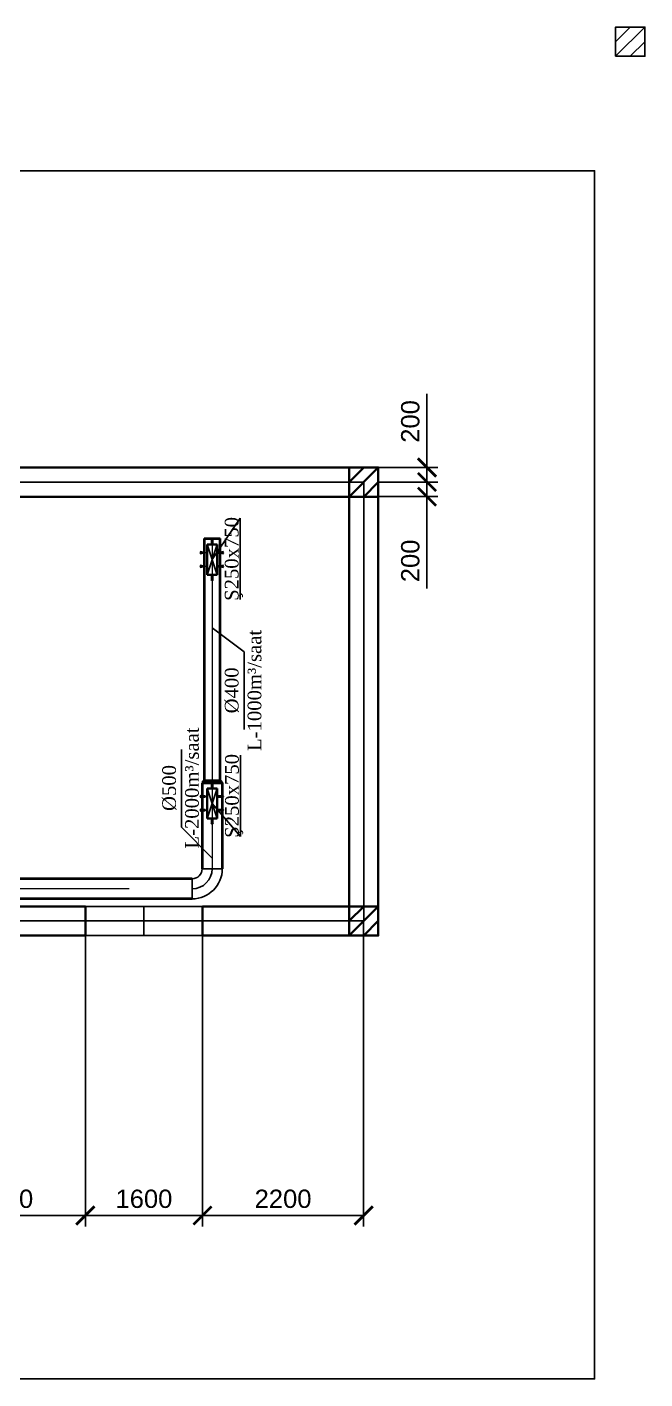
# Model space of a CAD drawing. Header units: inches. Extents: x 23 to 100097, y 11 to 104145.
# Drawn here: x 89945 to 98382, y 51750 to 70229 of the extents above; entities that cross this region are included whole.
import ezdxf

# ---------------------------------------------------------------- set-up
doc = ezdxf.new("R2010")
doc.units = ezdxf.units.IN
doc.header["$MEASUREMENT"] = 0
doc.layers.add('nad', color=1, linetype='Continuous', lineweight=9)
doc.layers.add('стены', color=42, linetype='Continuous', lineweight=40)
doc.layers.add('TEKST', color=7, linetype='Continuous')
doc.styles.add('ilqar text 001', font='', dxfattribs={"height": 300})
doc.styles.get("Standard").update_dxf_attribs({"font": 'arial.ttf'})
doc.styles.get('ilqar text 001').set_extended_font_data('A3 Times AzLat')
doc.dimstyles.new('ISO-25', dxfattribs={"dimtxt": 250, "dimasz": 250, "dimexe": 150, "dimexo": 0.625, "dimgap": 100, "dimtad": 1, "dimdec": 0, "dimtxsty": 'Standard', "dimblk": 'ARCHTICK', "dimcen": 2.5, "dimadec": 0, "dimazin": 0, "dimtfac": 1, "dimtdec": 0, "dimtmove": 0, "dimatfit": 3, "dimfxl": 1, "dimarcsym": 0})

# ---------------------------------------------------------------- blocks, each defined once
blk = doc.blocks.new('_ArchTick')
at = {"layer": 'nad', "color": 0, "const_width": 0.15}
blk.add_lwpolyline([(-0.5, -0.5), (0.5, 0.5)], dxfattribs=at)
blk = doc.blocks.new('*D145')
at = {"color": 0, "lineweight": -2, "transparency": 16777216}
for p, q in [((90741, 57809), (90741, 53834)), ((92341, 57809), (92341, 53834)), ((90741, 53984), (92341, 53984))]:
    blk.add_line(p, q, dxfattribs=at)
at = {"layer": 'Defpoints', "color": 0, "transparency": 16777216}
for p in [(90741, 57810), (92341, 57810), (92341, 53984)]:
    blk.add_point(p, dxfattribs=at)
at = {"color": 0, "lineweight": -2, "transparency": 16777216, "xscale": 250, "yscale": 250, "zscale": 250, "rotation": 180}
blk.add_blockref('_ArchTick', (90741, 53984), dxfattribs=at)
at = {"color": 0, "lineweight": -2, "transparency": 16777216, "xscale": 250, "yscale": 250, "zscale": 250}
blk.add_blockref('_ArchTick', (92341, 53984), dxfattribs=at)
at = {"color": 0, "transparency": 16777216, "insert": (91541, 54211), "char_height": 250, "attachment_point": 5}
blk.add_mtext('1600', dxfattribs=at)
blk = doc.blocks.new('*D146')
at = {"color": 0, "lineweight": -2, "transparency": 16777216}
for p, q in [((94541, 58009), (94541, 53834)), ((92341, 57809), (92341, 53834)), ((92341, 53984), (94541, 53984))]:
    blk.add_line(p, q, dxfattribs=at)
at = {"layer": 'Defpoints', "color": 0, "transparency": 16777216}
for p in [(94541, 58010), (92341, 57810), (94541, 53984)]:
    blk.add_point(p, dxfattribs=at)
at = {"color": 0, "lineweight": -2, "transparency": 16777216, "xscale": 250, "yscale": 250, "zscale": 250, "rotation": 180}
blk.add_blockref('_ArchTick', (92341, 53984), dxfattribs=at)
at = {"color": 0, "lineweight": -2, "transparency": 16777216, "xscale": 250, "yscale": 250, "zscale": 250}
blk.add_blockref('_ArchTick', (94541, 53984), dxfattribs=at)
at = {"color": 0, "transparency": 16777216, "insert": (93441, 54211), "char_height": 250, "attachment_point": 5}
blk.add_mtext('2200', dxfattribs=at)
blk = doc.blocks.new('*D150')
at = {"color": 0, "lineweight": -2, "transparency": 16777216}
for p, q in [((90741, 57809), (90741, 53834)), ((88541, 56509), (88541, 53834)), ((88541, 53984), (90741, 53984))]:
    blk.add_line(p, q, dxfattribs=at)
at = {"layer": 'Defpoints', "color": 0, "transparency": 16777216}
for p in [(90741, 57810), (88541, 56510), (90741, 53984)]:
    blk.add_point(p, dxfattribs=at)
at = {"color": 0, "lineweight": -2, "transparency": 16777216, "xscale": 250, "yscale": 250, "zscale": 250, "rotation": 180}
blk.add_blockref('_ArchTick', (88541, 53984), dxfattribs=at)
at = {"color": 0, "lineweight": -2, "transparency": 16777216, "xscale": 250, "yscale": 250, "zscale": 250}
blk.add_blockref('_ArchTick', (90741, 53984), dxfattribs=at)
at = {"color": 0, "transparency": 16777216, "insert": (89641, 54211), "char_height": 250, "attachment_point": 5}
blk.add_mtext('2200', dxfattribs=at)
blk = doc.blocks.new('*D161')
at = {"color": 0, "lineweight": -2, "transparency": 16777216}
for p, q in [((95406, 64210), (95406, 65216)), ((94742, 64210), (95556, 64210)), ((95406, 64010), (95406, 64210)), ((94742, 64010), (95556, 64010))]:
    blk.add_line(p, q, dxfattribs=at)
at = {"layer": 'Defpoints', "color": 0, "transparency": 16777216}
for p in [(94741, 64210), (95406, 64210), (94741, 64010)]:
    blk.add_point(p, dxfattribs=at)
at = {"color": 0, "lineweight": -2, "transparency": 16777216, "xscale": 250, "yscale": 250, "zscale": 250}
for p, rotation in [((95406, 64210), 90), ((95406, 64010), 270)]:
    blk.add_blockref('_ArchTick', p, dxfattribs=dict(at, rotation=rotation))
at = {"color": 0, "transparency": 16777216, "insert": (95179, 64838), "char_height": 250, "attachment_point": 5, "rotation": 90}
blk.add_mtext('200', dxfattribs=at)
blk = doc.blocks.new('*D162')
at = {"color": 0, "lineweight": -2, "transparency": 16777216}
for p, q in [((95406, 64010), (95406, 64260)), ((94742, 64010), (95556, 64010)), ((95406, 64010), (95406, 63810)), ((94742, 63810), (95556, 63810)), ((95406, 63810), (95406, 62554))]:
    blk.add_line(p, q, dxfattribs=at)
at = {"layer": 'Defpoints', "color": 0, "transparency": 16777216}
for p in [(94741, 64010), (94741, 63810), (95406, 63810)]:
    blk.add_point(p, dxfattribs=at)
at = {"color": 0, "lineweight": -2, "transparency": 16777216, "xscale": 250, "yscale": 250, "zscale": 250}
for p, rotation in [((95406, 64010), 270), ((95406, 63810), 90)]:
    blk.add_blockref('_ArchTick', p, dxfattribs=dict(at, rotation=rotation))
at = {"color": 0, "transparency": 16777216, "insert": (95179, 62932), "char_height": 250, "attachment_point": 5, "rotation": 90}
blk.add_mtext('200', dxfattribs=at)
blk = doc.blocks.new('ADADADAD')
at = {"color": 5, "lineweight": -2}
for p, q in [((749438, -18128, 0), (749404, -18159, 0)), ((749404, -18159, 0), (749419, -18159, 0)), ((749419, -18159, 0), (749422, -18257, 0)), ((749473, -18159, 0), (749438, -18128, 0)), ((749454, -18257, 0), (749458, -18159, 0)), ((749458, -18159, 0), (749473, -18159, 0)), ((749186, -18449, 0), (749155, -18483, 0)), ((749155, -18483, 0), (749186, -18517, 0)), ((749186, -18464, 0), (749186, -18449, 0)), ((749283, -18467, 0), (749186, -18464, 0)), ((749186, -18502, 0), (749283, -18499, 0)), ((749283, -18499, 0), (749283, -18467, 0)), ((749422, -18257, 0), (749454, -18257, 0)), ((749612, -18467, 0), (749709, -18464, 0)), ((749612, -18499, 0), (749612, -18467, 0)), ((749709, -18502, 0), (749612, -18499, 0)), ((749709, -18464, 0), (749709, -18449, 0)), ((749709, -18449, 0), (749740, -18483, 0)), ((749740, -18483, 0), (749709, -18517, 0)), ((749186, -18788, 0), (749155, -18823, 0)), ((749155, -18823, 0), (749186, -18857, 0)), ((749186, -18517, 0), (749186, -18502, 0)), ((749186, -18803, 0), (749186, -18788, 0)), ((749283, -18807, 0), (749186, -18803, 0)), ((749283, -18839, 0), (749283, -18807, 0)), ((749612, -18807, 0), (749709, -18803, 0)), ((749612, -18839, 0), (749612, -18807, 0)), ((749709, -18517, 0), (749709, -18502, 0)), ((749709, -18803, 0), (749709, -18788, 0)), ((749709, -18788, 0), (749740, -18823, 0)), ((749740, -18823, 0), (749709, -18857, 0)), ((749186, -18842, 0), (749283, -18839, 0)), ((749186, -18857, 0), (749186, -18842, 0)), ((749404, -19137, 0), (749419, -19137, 0)), ((749438, -19168, 0), (749404, -19137, 0)), ((749419, -19137, 0), (749422, -19039, 0)), ((749422, -19039, 0), (749454, -19039, 0)), ((749473, -19137, 0), (749438, -19168, 0)), ((749454, -19039, 0), (749458, -19137, 0)), ((749458, -19137, 0), (749473, -19137, 0)), ((749709, -18842, 0), (749612, -18839, 0)), ((749709, -18857, 0), (749709, -18842, 0))]:
    blk.add_line(p, q, dxfattribs=at)
at = {"layer": 'стены', "color": 5, "lineweight": 30}
for p, q in [((749563, -18275, 0), (749313, -18275, 0)), ((749313, -18275, 0), (749313, -19025, 0)), ((749563, -19025, 0), (749563, -18275, 0)), ((749313, -19025, 0), (749563, -19025, 0))]:
    blk.add_line(p, q, dxfattribs=at)
at = {"layer": 'стены', "color": 5, "lineweight": -2}
for p, q in [((749563, -19025, 0), (749313, -18275, 0)), ((749313, -19025, 0), (749563, -18275, 0))]:
    blk.add_line(p, q, dxfattribs=at)

msp = doc.modelspace()

# ---------------------------------------------------------------- linework, layer by layer
for p, q in [((98381.9, 70229.2), (97981.9, 69829.2)), ((97981.9, 70029.2), (98181.9, 70229.2)), ((98181.9, 69829.2), (98381.9, 70029.2)), ((94541.4, 64009.8), (87841.4, 64009.8)), ((94541.4, 58009.8), (94541.4, 64009.8)), ((90741.4, 58209.8), (92341.4, 58209.8)), ((91541.4, 58209.8), (91541.4, 57809.8)), ((88341.4, 58009.8), (90741.4, 58009.8)), ((90741.4, 58009.8), (90741.4, 58009.8)), ((90741.4, 58009.8), (92341.4, 58009.8)), ((92341.4, 58009.8), (94541.4, 58009.8)), ((90741.4, 57809.8), (92341.4, 57809.8))]:
    msp.add_line(p, q)
at = {"lineweight": 30}
for p, q in [((94541.4, 64209.8), (87841.4, 64209.8)), ((94741.4, 64209.8), (94341.4, 63809.8)), ((94341.4, 64009.8), (94541.4, 64209.8)), ((94341.4, 58009.8), (94341.4, 64009.8)), ((94541.4, 63809.8), (94741.4, 64009.8)), ((94741.4, 58009.8), (94741.4, 64009.8)), ((94541.4, 63809.8), (87841.4, 63809.8)), ((88341.4, 58209.8), (90741.4, 58209.8)), ((90741.4, 58209.8), (90741.4, 57809.8)), ((92341.4, 58209.8), (94541.4, 58209.8)), ((92341.4, 58209.8), (92341.4, 57809.8)), ((94741.4, 58209.8), (94341.4, 57809.8)), ((94341.4, 58009.8), (94541.4, 58209.8)), ((94541.4, 57809.8), (94741.4, 58009.8)), ((88341.4, 57809.8), (90741.4, 57809.8)), ((92341.4, 57809.8), (94541.4, 57809.8))]:
    msp.add_line(p, q, dxfattribs=at)
at = {"color": 1}
for p, q in [((92473.5, 62949.5), (92854.8, 63514.8, 0.6)), ((92854.8, 63514.8, 0.6), (92854.8, 62405.5, 0.6)), ((92858.1, 60275.8, 0.6), (92858.1, 59166.5, 0.6)), ((92473.5, 59615.9), (92858.1, 59166.5, 0.6))]:
    msp.add_line(p, q, dxfattribs=at)
at = {"color": 5, "lineweight": 0, "ltscale": 30}
for p, q in [((92473.5, 63238), (92473.5, 58724.4)), ((91337.6, 58449.7), (79289, 58449.7))]:
    msp.add_line(p, q, dxfattribs=at)
at = {"color": 5}
for p, q in [((92473.5, 62015.3), (92909.9, 61687.4, 0)), ((92909.9, 60626.9, 0), (92909.9, 61687.4, 0)), ((92055.9, 59293, 0), (92055.9, 60353.4, 0)), ((92473.5, 58870.6), (92055.9, 59293, 0))]:
    msp.add_line(p, q, dxfattribs=at)
at = {"color": 3, "ltscale": 500}
for p, q in [((92198.8, 58587, 0), (92198.8, 58312.3, 0)), ((92336.1, 58724.4, 0), (92610.8, 58724.4, 0))]:
    msp.add_line(p, q, dxfattribs=at)
for points in [[(97981.9, 69829.2), (98381.9, 69829.2), (98381.9, 70229.2), (97981.9, 70229.2)], [(76318.6, 68264.6), (97694.9, 68264.6), (97694.9, 51749.7), (76318.6, 51749.7)]]:
    msp.add_lwpolyline(points, close=True)
at = {"lineweight": 30}
for points in [[(94341.4, 63809.8), (94741.4, 63809.8), (94741.4, 64209.8), (94341.4, 64209.8)], [(94341.4, 57809.8), (94741.4, 57809.8), (94741.4, 58209.8), (94341.4, 58209.8)]]:
    msp.add_lwpolyline(points, close=True, dxfattribs=at)
at = {"color": 3, "ltscale": 500}
for radius in [137.4, 412.1, 274.7]:
    msp.add_arc((92198.8, 58724.4, 0), radius, 270, 0, dxfattribs=at)
at = {"layer": 'TEKST', "color": 5, "lineweight": 35, "ltscale": 0.95}
for p, q in [((92363.6, 63238, 0), (92363.6, 59931.4, 0)), ((92363.6, 63238, 0), (92583.4, 63238, 0)), ((92583.4, 59931.4, 0), (92583.4, 63238, 0)), ((92363.6, 59931.4, 0), (92336.1, 59897.6, 0)), ((92336.1, 59897.6, 0), (92336.1, 58724.4, 0)), ((92336.1, 59897.6, 0), (92610.8, 59897.6, 0)), ((92363.6, 59931.4, 0), (92583.4, 59931.4, 0)), ((92583.4, 59931.4, 0), (92610.8, 59897.6, 0)), ((92610.8, 59897.6, 0), (92610.8, 58724.4, 0)), ((92198.8, 58587, 0), (86617.1, 58587, 0)), ((92198.8, 58312.3, 0), (86617.1, 58312.3, 0))]:
    msp.add_line(p, q, dxfattribs=at)

# ---------------------------------------------------------------- block references
at = {"xscale": 0.5494108037603208, "yscale": 0.5494108037603208, "zscale": 0.5494108037603208, "rotation": 180}
for p in [(504223, 52702.7, 0), (504223, 49369.2, 0)]:
    msp.add_blockref('ADADADAD', p, dxfattribs=at)

# ---------------------------------------------------------------- texts
at = {"color": 1, "char_height": 187.1659, "width": 2663.475, "attachment_point": 8, "rotation": 89.99991, "style": 'ilqar text 001'}
for insert in [(92893.4, 62958.5, 0), (92896.7, 59719.4, 0)]:
    msp.add_mtext('{\\fTimes New Roman|b0|i0|c238|p18;Ş\\fTimes New Roman|b0|i0|c0|p18;25\\fTimes New Roman|b0|i0|c238|p18;0x\\fTimes New Roman|b0|i0|c0|p18;75\\fTimes New Roman|b0|i0|c238|p18;0}', dxfattribs=dict(at, insert=insert))
at = {"color": 5, "char_height": 187.1659, "width": 2663.475, "attachment_point": 8, "rotation": 89.99991, "style": 'ilqar text 001'}
for s, insert in [('{\\fTimes New Roman|b0|i0|c0|p18;%%C400\\P\\fTimes New Roman|b0|i0|c238|p18;L-\\fTimes New Roman|b0|i0|c0|p18;1000\\fTimes New Roman|b0|i0|c238|p18;m³/saat}', (93147.1, 61161.6, 0)), ('{\\fTimes New Roman|b0|i0|c0|p18;%%C500\\P\\fTimes New Roman|b0|i0|c238|p18;L-\\fTimes New Roman|b0|i0|c0|p18;2000\\fTimes New Roman|b0|i0|c238|p18;m³/saat}', (92293.1, 59827.7, 0))]:
    msp.add_mtext(s, dxfattribs=dict(at, insert=insert))

# ---------------------------------------------------------------- dimensions: what is measured, and where the dimension line sits
for base, p2, picture, middle in [((95406.4, 64209.8), (94741.4, 64209.8), '*D161', (95178.7, 64837.7)), ((95406.4, 63809.8), (94741.4, 63809.8), '*D162', (95178.7, 62931.9))]:
    dim = msp.add_linear_dim(base=base, p1=(94741.4, 64009.8), p2=p2, angle=90, dimstyle='ISO-25')
    dim.commit()
    dim.dimension.update_dxf_attribs({"geometry": picture, "text_midpoint": middle})
for base, p1, p2, picture, middle in [((94541.4, 53983.8), (92341.4, 57809.8), (94541.4, 58009.8), '*D146', (93441.4, 54211.4)), ((90741.4, 53983.8), (88541.4, 56509.8), (90741.4, 57809.8), '*D150', (89641.4, 54211.4)), ((92341.4, 53983.8), (90741.4, 57809.8), (92341.4, 57809.8), '*D145', (91541.4, 54211.4))]:
    dim = msp.add_linear_dim(base=base, p1=p1, p2=p2, dimstyle='ISO-25', override={"dimtmove": 1})
    dim.commit()
    dim.dimension.update_dxf_attribs({"geometry": picture, "text_midpoint": middle})

doc.saveas('drawing.dxf')
